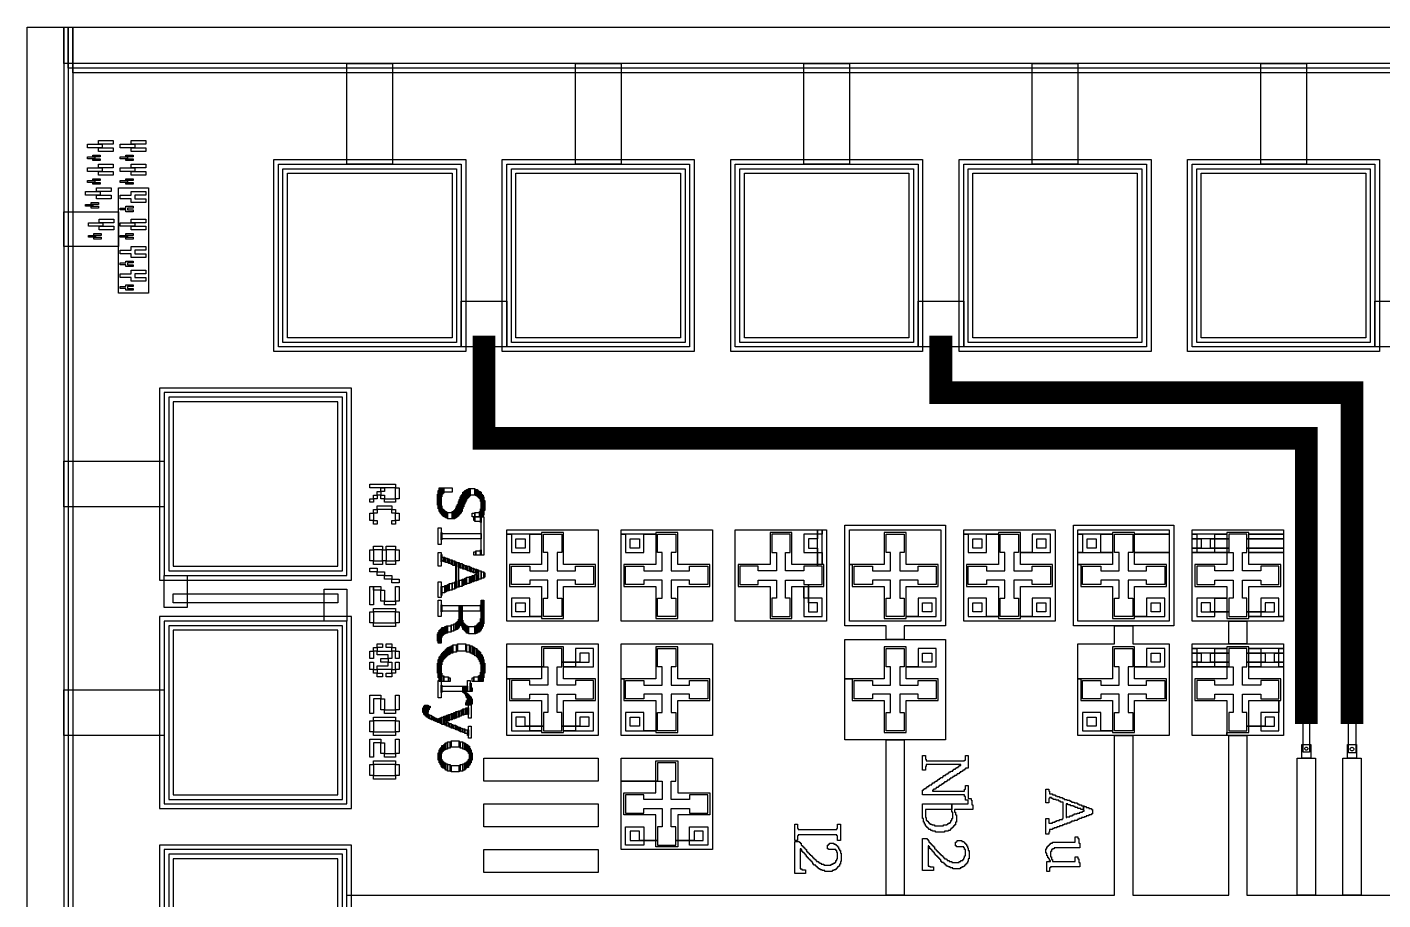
# Model space of a CAD drawing. Extents: x -87611 to 96139, y 77822 to 138139.
# Drawn here: x -55651 to -54168, y 128768 to 129723 of the extents above; entities that cross this region are included whole.
import ezdxf

# ---------------------------------------------------------------- set-up
doc = ezdxf.new("R2010")
doc.units = 0
doc.header["$MEASUREMENT"] = 0
doc.layers.get('0').update_dxf_attribs({"color": 6})
for name, color, linetype in [('L10D0 Abs', 4, 'Continuous'), ('L12D0 Etch', 190, 'Continuous'), ('L14D0 Au', 2, 'Continuous'), ('L16D0', 12, 'Continuous'), ('L17D0', 11, 'Continuous'), ('L18D0 SU8', 7, 'Continuous'), ('L1D0 Plug', 200, 'Continuous'), ('L20D0', 13, 'Continuous'), ('L3D0 Base', 3, 'Continuous'), ('L4D0 Cntr', 1, 'Continuous'), ('L50D0 SiO2', 52, 'Continuous'), ('L7D0 DE', 42, 'Continuous'), ('L8D0 Wire', 5, 'Continuous'), ('L9D0 Cont', 30, 'Continuous')]:
    doc.layers.add(name, color=color, linetype=linetype)

# ---------------------------------------------------------------- blocks, each defined once
blk = doc.blocks.new('COPYRT20')
at = {"layer": 'L8D0 Wire'}
for points in [[(8, 28), (8, 32), (16, 32), (16, 28)], [(20, 28), (20, 32), (28, 32), (28, 28)], [(56, 28), (56, 32), (72, 32), (72, 28)], [(84, 28), (84, 32), (96, 32), (96, 28)], [(104, 28), (104, 32), (120, 32), (120, 28)], [(132, 28), (132, 32), (144, 32), (144, 28)], [(0, 18), (0, 24), (4, 24), (4, 18)], [(4, 24), (4, 28), (8, 28), (8, 24)], [(8, 8), (8, 24), (16, 24), (16, 20), (12, 20), (12, 8)], [(16, 12), (16, 20), (20, 20), (20, 12)], [(24, 8), (24, 20), (20, 20), (20, 24), (28, 24), (28, 8)], [(28, 24), (28, 28), (32, 28), (32, 24)], [(32, 18), (32, 24), (36, 24), (36, 18)], [(60, 12), (60, 16), (72, 16), (72, 12)], [(72, 16), (72, 28), (76, 28), (76, 16)], [(80, 4), (80, 28), (84, 28), (84, 4)], [(96, 4), (96, 28), (100, 28), (100, 4)], [(108, 12), (108, 16), (120, 16), (120, 12)], [(120, 16), (120, 28), (124, 28), (124, 16)], [(128, 4), (128, 28), (132, 28), (132, 4)], [(144, 4), (144, 28), (148, 28), (148, 4)], [(0, 8), (0, 14), (4, 14), (4, 8)], [(4, 4), (4, 8), (8, 8), (8, 4)], [(8, 0), (8, 4), (16, 4), (16, 0)], [(20, 0), (20, 4), (28, 4), (28, 0)], [(28, 4), (28, 8), (32, 8), (32, 4)], [(32, 8), (32, 14), (36, 14), (36, 8)], [(56, 0), (56, 12), (60, 12), (60, 4), (76, 4), (76, 0)], [(84, 0), (84, 4), (96, 4), (96, 0)], [(104, 0), (104, 12), (108, 12), (108, 4), (124, 4), (124, 0)], [(132, 0), (132, 4), (144, 4), (144, 0)]]:
    blk.add_lwpolyline(points, close=True, dxfattribs=at)
blk = doc.blocks.new('_STARCRYOSM')
at = {"layer": 'L8D0 Wire'}
for points in [[(8, 45), (8, 46), (16, 46), (16, 45)], [(8, 44), (8, 45), (15, 45), (15, 44)], [(9, 46), (9, 47), (19, 47), (19, 46)], [(11, 47), (11, 48), (36, 48), (36, 47)], [(12, 48), (12, 49), (36, 49), (36, 48)], [(14, 49), (14, 50), (34, 50), (34, 49)], [(18, 50), (18, 51), (29, 51), (29, 50)], [(27, 46), (27, 47), (36, 47), (36, 46)], [(30, 45), (30, 46), (36, 46), (36, 45)], [(31, 40), (31, 45), (36, 45), (36, 40)], [(36, 47), (36, 50), (78, 50), (78, 47)], [(36, 46), (36, 47), (42, 47), (42, 46)], [(36, 40), (36, 46), (41, 46), (41, 40)], [(54, 4), (54, 47), (60, 47), (60, 4)], [(72, 46), (72, 47), (78, 47), (78, 46)], [(73, 41), (73, 46), (78, 46), (78, 41)], [(95, 44), (95, 47), (104, 47), (104, 44)], [(96, 47), (96, 50), (103, 50), (103, 47)], [(97, 50), (97, 51), (102, 51), (102, 50)], [(127, 49), (127, 50), (153, 50), (153, 49)], [(127, 48), (127, 49), (156, 49), (156, 48)], [(127, 47), (127, 48), (158, 48), (158, 47)], [(132, 46), (132, 47), (139, 47), (139, 46)], [(133, 26), (133, 46), (139, 46), (139, 26)], [(147, 46), (147, 47), (160, 47), (160, 46)], [(151, 45), (151, 46), (161, 46), (161, 45)], [(152, 44), (152, 45), (162, 45), (162, 44)], [(183, 44), (183, 45), (192, 45), (192, 44)], [(184, 45), (184, 46), (194, 46), (194, 45)], [(186, 46), (186, 47), (197, 47), (197, 46)], [(187, 47), (187, 48), (216, 48), (216, 47)], [(189, 48), (189, 49), (216, 49), (216, 48)], [(192, 49), (192, 50), (212, 50), (212, 49)], [(196, 50), (196, 51), (207, 51), (207, 50)], [(206, 46), (206, 47), (216, 47), (216, 46)], [(209, 45), (209, 46), (216, 46), (216, 45)], [(210, 44), (210, 45), (216, 45), (216, 44)], [(5, 35), (5, 40), (12, 40), (12, 35)], [(5, 34), (5, 35), (13, 35), (13, 34)], [(5, 33), (5, 34), (14, 34), (14, 33)], [(6, 41), (6, 43), (13, 43), (13, 41)], [(6, 40), (6, 41), (12, 41), (12, 40)], [(6, 32), (6, 33), (15, 33), (15, 32)], [(6, 31), (6, 32), (16, 32), (16, 31)], [(7, 43), (7, 44), (14, 44), (14, 43)], [(7, 30), (7, 31), (18, 31), (18, 30)], [(7, 29), (7, 30), (20, 30), (20, 29)], [(32, 37), (32, 40), (36, 40), (36, 37)], [(36, 39), (36, 40), (40, 40), (40, 39)], [(74, 39), (74, 41), (78, 41), (78, 39)], [(89, 30), (89, 31), (94, 31), (94, 30)], [(89, 28), (89, 30), (93, 30), (93, 28)], [(90, 32), (90, 34), (95, 34), (95, 32)], [(90, 31), (90, 32), (94, 32), (94, 31)], [(91, 35), (91, 36), (96, 36), (96, 35)], [(91, 34), (91, 35), (95, 35), (95, 34)], [(92, 38), (92, 39), (97, 39), (97, 38)], [(92, 36), (92, 38), (96, 38), (96, 36)], [(93, 41), (93, 42), (98, 42), (98, 41)], [(93, 39), (93, 41), (97, 41), (97, 39)], [(94, 42), (94, 44), (105, 44), (105, 42)], [(99, 40), (99, 42), (106, 42), (106, 40)], [(100, 39), (100, 40), (106, 40), (106, 39)], [(100, 37), (100, 39), (107, 39), (107, 37)], [(101, 36), (101, 37), (107, 37), (107, 36)], [(101, 34), (101, 36), (108, 36), (108, 34)], [(102, 31), (102, 34), (109, 34), (109, 31)], [(103, 29), (103, 31), (110, 31), (110, 29)], [(153, 43), (153, 44), (162, 44), (162, 43)], [(154, 42), (154, 43), (163, 43), (163, 42)], [(154, 29), (154, 30), (161, 30), (161, 29)], [(155, 41), (155, 42), (163, 42), (163, 41)], [(155, 40), (155, 41), (164, 41), (164, 40)], [(155, 31), (155, 32), (163, 32), (163, 31)], [(155, 30), (155, 31), (162, 31), (162, 30)], [(156, 33), (156, 40), (164, 40), (164, 33)], [(156, 32), (156, 33), (163, 33), (163, 32)], [(175, 21), (175, 30), (183, 30), (183, 21)], [(176, 31), (176, 34), (184, 34), (184, 31)], [(176, 30), (176, 31), (183, 31), (183, 30)], [(177, 35), (177, 37), (185, 37), (185, 35)], [(177, 34), (177, 35), (184, 35), (184, 34)], [(178, 37), (178, 39), (186, 39), (186, 37)], [(179, 39), (179, 40), (187, 40), (187, 39)], [(180, 40), (180, 42), (188, 42), (188, 40)], [(181, 42), (181, 43), (189, 43), (189, 42)], [(182, 43), (182, 44), (190, 44), (190, 43)], [(211, 39), (211, 44), (216, 44), (216, 39)], [(212, 37), (212, 39), (216, 39), (216, 37)], [(215, 32), (215, 35), (227, 35), (227, 32)], [(218, 35), (218, 36), (227, 36), (227, 35)], [(221, 30), (221, 32), (227, 32), (227, 30)], [(221, 29), (221, 30), (230, 30), (230, 29)], [(223, 36), (223, 37), (227, 37), (227, 36)], [(228, 30), (228, 31), (232, 31), (232, 30)], [(229, 31), (229, 32), (234, 32), (234, 31)], [(230, 32), (230, 33), (242, 33), (242, 32)], [(231, 33), (231, 34), (242, 34), (242, 33)], [(232, 34), (232, 35), (242, 35), (242, 34)], [(233, 35), (233, 36), (242, 36), (242, 35)], [(235, 36), (235, 37), (241, 37), (241, 36)], [(237, 31), (237, 32), (242, 32), (242, 31)], [(239, 30), (239, 31), (242, 31), (242, 30)], [(240, 33), (240, 36), (256, 36), (256, 33)], [(245, 32), (245, 33), (252, 33), (252, 32)], [(245, 31), (245, 32), (251, 32), (251, 31)], [(245, 30), (245, 31), (252, 31), (252, 30)], [(246, 28), (246, 30), (252, 30), (252, 28)], [(265, 33), (265, 36), (278, 36), (278, 33)], [(269, 32), (269, 33), (275, 33), (275, 32)], [(269, 29), (269, 32), (273, 32), (273, 29)], [(284, 29), (284, 30), (291, 30), (291, 29)], [(285, 31), (285, 32), (292, 32), (292, 31)], [(285, 30), (285, 31), (291, 31), (291, 30)], [(286, 32), (286, 33), (293, 33), (293, 32)], [(287, 33), (287, 34), (295, 34), (295, 33)], [(289, 34), (289, 35), (307, 35), (307, 34)], [(291, 35), (291, 36), (305, 36), (305, 35)], [(294, 36), (294, 37), (302, 37), (302, 36)], [(301, 33), (301, 34), (308, 34), (308, 33)], [(303, 32), (303, 33), (310, 33), (310, 32)], [(304, 31), (304, 32), (310, 32), (310, 31)], [(305, 30), (305, 31), (311, 31), (311, 30)], [(305, 29), (305, 30), (312, 30), (312, 29)], [(4, 6), (4, 15), (9, 15), (9, 6)], [(8, 28), (8, 29), (22, 29), (22, 28)], [(9, 27), (9, 28), (25, 28), (25, 27)], [(11, 26), (11, 27), (27, 27), (27, 26)], [(12, 25), (12, 26), (30, 26), (30, 25)], [(14, 24), (14, 25), (32, 25), (32, 24)], [(17, 23), (17, 24), (33, 24), (33, 23)], [(19, 22), (19, 23), (34, 23), (34, 22)], [(22, 21), (22, 22), (35, 22), (35, 21)], [(24, 20), (24, 21), (36, 21), (36, 20)], [(26, 19), (26, 20), (37, 20), (37, 19)], [(28, 18), (28, 19), (37, 19), (37, 18)], [(29, 17), (29, 18), (38, 18), (38, 17)], [(30, 15), (30, 17), (38, 17), (38, 15)], [(31, 10), (31, 15), (38, 15), (38, 10)], [(83, 14), (83, 15), (88, 15), (88, 14)], [(84, 16), (84, 18), (89, 18), (89, 16)], [(84, 15), (84, 16), (88, 16), (88, 15)], [(85, 19), (85, 20), (114, 20), (114, 19)], [(85, 18), (85, 19), (89, 19), (89, 18)], [(86, 22), (86, 23), (91, 23), (91, 22)], [(86, 20), (86, 22), (113, 22), (113, 20)], [(87, 24), (87, 26), (92, 26), (92, 24)], [(87, 23), (87, 24), (91, 24), (91, 23)], [(88, 27), (88, 28), (93, 28), (93, 27)], [(88, 26), (88, 27), (92, 27), (92, 26)], [(104, 28), (104, 29), (110, 29), (110, 28)], [(104, 26), (104, 28), (111, 28), (111, 26)], [(105, 23), (105, 26), (112, 26), (112, 23)], [(106, 22), (106, 23), (113, 23), (113, 22)], [(107, 18), (107, 19), (114, 19), (114, 18)], [(108, 15), (108, 18), (115, 18), (115, 15)], [(109, 12), (109, 15), (116, 15), (116, 12)], [(133, 25), (133, 26), (155, 26), (155, 25)], [(133, 24), (133, 25), (152, 25), (152, 24)], [(133, 23), (133, 24), (155, 24), (155, 23)], [(133, 4), (133, 23), (139, 23), (139, 4)], [(148, 22), (148, 23), (157, 23), (157, 22)], [(149, 26), (149, 27), (157, 27), (157, 26)], [(150, 21), (150, 22), (158, 22), (158, 21)], [(151, 20), (151, 21), (159, 21), (159, 20)], [(152, 27), (152, 28), (159, 28), (159, 27)], [(152, 19), (152, 20), (159, 20), (159, 19)], [(153, 28), (153, 29), (160, 29), (160, 28)], [(153, 17), (153, 19), (160, 19), (160, 17)], [(154, 14), (154, 17), (161, 17), (161, 14)], [(176, 20), (176, 21), (183, 21), (183, 20)], [(176, 16), (176, 20), (184, 20), (184, 16)], [(177, 14), (177, 16), (185, 16), (185, 14)], [(221, 28), (221, 29), (229, 29), (229, 28)], [(221, 27), (221, 28), (228, 28), (228, 27)], [(221, 4), (221, 27), (227, 27), (227, 4)], [(246, 27), (246, 28), (253, 28), (253, 27)], [(247, 25), (247, 27), (253, 27), (253, 25)], [(248, 23), (248, 25), (254, 25), (254, 23)], [(248, 22), (248, 23), (255, 23), (255, 22)], [(249, 20), (249, 22), (255, 22), (255, 20)], [(249, 19), (249, 20), (256, 20), (256, 19)], [(250, 18), (250, 19), (256, 19), (256, 18)], [(250, 17), (250, 18), (257, 18), (257, 17)], [(251, 15), (251, 17), (257, 17), (257, 15)], [(251, 14), (251, 15), (258, 15), (258, 14)], [(263, 14), (263, 16), (267, 16), (267, 14)], [(264, 17), (264, 19), (268, 19), (268, 17)], [(264, 16), (264, 17), (267, 17), (267, 16)], [(265, 19), (265, 21), (269, 21), (269, 19)], [(266, 22), (266, 24), (270, 24), (270, 22)], [(266, 21), (266, 22), (269, 22), (269, 21)], [(267, 24), (267, 26), (271, 26), (271, 24)], [(268, 27), (268, 29), (272, 29), (272, 27)], [(268, 26), (268, 27), (271, 27), (271, 26)], [(281, 14), (281, 23), (288, 23), (288, 14)], [(282, 24), (282, 27), (289, 27), (289, 24)], [(282, 23), (282, 24), (288, 24), (288, 23)], [(283, 27), (283, 29), (290, 29), (290, 27)], [(306, 27), (306, 29), (313, 29), (313, 27)], [(307, 24), (307, 27), (314, 27), (314, 24)], [(308, 23), (308, 24), (314, 24), (314, 23)], [(308, 14), (308, 23), (315, 23), (315, 14)], [(4, 5), (4, 6), (10, 6), (10, 5)], [(4, 4), (4, 5), (11, 5), (11, 4)], [(4, 3), (4, 4), (14, 4), (14, 3)], [(4, 2), (4, 3), (32, 3), (32, 2)], [(4, 1), (4, 2), (30, 2), (30, 1)], [(7, 0), (7, 1), (27, 1), (27, 0)], [(11, -1), (11, 0), (23, 0), (23, -1)], [(24, 3), (24, 4), (33, 4), (33, 3)], [(27, 4), (27, 5), (34, 5), (34, 4)], [(28, 5), (28, 6), (35, 6), (35, 5)], [(29, 6), (29, 7), (36, 7), (36, 6)], [(30, 8), (30, 9), (37, 9), (37, 8)], [(30, 7), (30, 8), (36, 8), (36, 7)], [(31, 9), (31, 10), (37, 10), (37, 9)], [(48, 0), (48, 3), (66, 3), (66, 0)], [(53, 3), (53, 4), (61, 4), (61, 3)], [(75, 0), (75, 3), (90, 3), (90, 0)], [(77, 3), (77, 4), (85, 4), (85, 3)], [(80, 6), (80, 7), (85, 7), (85, 6)], [(80, 4), (80, 6), (84, 6), (84, 4)], [(81, 8), (81, 10), (86, 10), (86, 8)], [(81, 7), (81, 8), (85, 8), (85, 7)], [(82, 11), (82, 12), (87, 12), (87, 11)], [(82, 10), (82, 11), (86, 11), (86, 10)], [(83, 12), (83, 14), (87, 14), (87, 12)], [(107, 0), (107, 3), (124, 3), (124, 0)], [(110, 10), (110, 12), (117, 12), (117, 10)], [(111, 9), (111, 10), (117, 10), (117, 9)], [(111, 7), (111, 9), (118, 9), (118, 7)], [(112, 4), (112, 7), (119, 7), (119, 4)], [(112, 3), (112, 4), (122, 4), (122, 3)], [(127, 0), (127, 3), (145, 3), (145, 0)], [(132, 3), (132, 4), (140, 4), (140, 3)], [(155, 10), (155, 14), (162, 14), (162, 10)], [(155, 9), (155, 10), (163, 10), (163, 9)], [(156, 8), (156, 9), (163, 9), (163, 8)], [(156, 7), (156, 8), (164, 8), (164, 7)], [(157, 6), (157, 7), (164, 7), (164, 6)], [(157, 5), (157, 6), (165, 6), (165, 5)], [(157, 4), (157, 5), (166, 5), (166, 4)], [(158, 3), (158, 4), (168, 4), (168, 3)], [(159, 2), (159, 3), (174, 3), (174, 2)], [(160, 1), (160, 2), (174, 2), (174, 1)], [(162, 0), (162, 1), (174, 1), (174, 0)], [(164, -1), (164, 0), (172, 0), (172, -1)], [(178, 13), (178, 14), (185, 14), (185, 13)], [(178, 12), (178, 13), (186, 13), (186, 12)], [(179, 10), (179, 12), (187, 12), (187, 10)], [(180, 9), (180, 10), (188, 10), (188, 9)], [(181, 8), (181, 9), (189, 9), (189, 8)], [(182, 7), (182, 8), (190, 8), (190, 7)], [(183, 6), (183, 7), (191, 7), (191, 6)], [(184, 5), (184, 6), (192, 6), (192, 5)], [(185, 4), (185, 5), (194, 5), (194, 4)], [(186, 3), (186, 4), (198, 4), (198, 3)], [(188, 2), (188, 3), (216, 3), (216, 2)], [(189, 1), (189, 2), (216, 2), (216, 1)], [(192, 0), (192, 1), (212, 1), (212, 0)], [(196, -1), (196, 0), (207, 0), (207, -1)], [(207, 3), (207, 4), (216, 4), (216, 3)], [(210, 4), (210, 6), (216, 6), (216, 4)], [(211, 6), (211, 11), (216, 11), (216, 6)], [(212, 11), (212, 13), (216, 13), (216, 11)], [(215, 0), (215, 3), (234, 3), (234, 0)], [(220, 3), (220, 4), (228, 4), (228, 3)], [(252, 12), (252, 14), (258, 14), (258, 12)], [(252, 11), (252, 12), (259, 12), (259, 11)], [(253, 10), (253, 11), (259, 11), (259, 10)], [(253, 9), (253, 10), (260, 10), (260, 9)], [(254, 7), (254, 9), (264, 9), (264, 7)], [(254, 6), (254, 7), (263, 7), (263, 6)], [(255, 4), (255, 6), (263, 6), (263, 4)], [(255, 3), (255, 4), (262, 4), (262, 3)], [(256, 2), (256, 3), (262, 3), (262, 2)], [(256, 1), (256, 2), (261, 2), (261, 1)], [(257, -1), (257, 1), (261, 1), (261, -1)], [(261, 9), (261, 11), (265, 11), (265, 9)], [(262, 12), (262, 14), (266, 14), (266, 12)], [(262, 11), (262, 12), (265, 12), (265, 11)], [(282, 13), (282, 14), (288, 14), (288, 13)], [(282, 10), (282, 13), (289, 13), (289, 10)], [(283, 8), (283, 10), (290, 10), (290, 8)], [(284, 7), (284, 8), (291, 8), (291, 7)], [(285, 6), (285, 7), (291, 7), (291, 6)], [(286, 5), (286, 6), (292, 6), (292, 5)], [(286, 4), (286, 5), (293, 5), (293, 4)], [(288, 3), (288, 4), (295, 4), (295, 3)], [(289, 2), (289, 3), (307, 3), (307, 2)], [(291, 1), (291, 2), (305, 2), (305, 1)], [(294, 0), (294, 1), (302, 1), (302, 0)], [(301, 3), (301, 4), (309, 4), (309, 3)], [(303, 4), (303, 5), (310, 5), (310, 4)], [(304, 5), (304, 6), (311, 6), (311, 5)], [(305, 7), (305, 8), (312, 8), (312, 7)], [(305, 6), (305, 7), (311, 7), (311, 6)], [(306, 8), (306, 10), (313, 10), (313, 8)], [(307, 10), (307, 13), (314, 13), (314, 10)], [(308, 13), (308, 14), (314, 14), (314, 13)], [(242, -12), (242, -11), (250, -11), (250, -12)], [(242, -13), (242, -12), (255, -12), (255, -13)], [(242, -14), (242, -13), (254, -13), (254, -14)], [(242, -15), (242, -14), (253, -14), (253, -15)], [(243, -10), (243, -9), (245, -9), (245, -10)], [(243, -11), (243, -10), (247, -10), (247, -11)], [(251, -12), (251, -11), (255, -11), (255, -12)], [(252, -11), (252, -10), (256, -10), (256, -11)], [(253, -10), (253, -8), (257, -8), (257, -10)], [(254, -8), (254, -6), (258, -6), (258, -8)], [(255, -5), (255, -4), (259, -4), (259, -5)], [(255, -6), (255, -5), (258, -5), (258, -6)], [(256, -3), (256, -2), (260, -2), (260, -3)], [(256, -4), (256, -3), (259, -3), (259, -4)], [(257, -2), (257, -1), (260, -1), (260, -2)], [(243, -16), (243, -15), (252, -15), (252, -16)], [(245, -17), (245, -16), (250, -16), (250, -17)]]:
    blk.add_lwpolyline(points, close=True, dxfattribs=at)
blk = doc.blocks.new('TUNE')
at = {"layer": 'L10D0 Abs'}
for points in [[(60, 39), (60, 55), (64, 55), (64, 39)], [(68, 39), (68, 55), (72, 55), (72, 39)], [(64, 27), (64, 43), (68, 43), (68, 27)], [(76, 33), (76, 41), (78, 41), (78, 33)], [(78, 27), (78, 35), (80, 35), (80, 27)], [(80, 33), (80, 41), (82, 41), (82, 33)]]:
    blk.add_lwpolyline(points, close=True, dxfattribs=at)
at = {"layer": 'L12D0 Etch'}
for points in [[(-26, 38), (-26, 54), (-22, 54), (-22, 38)], [(-18, 38), (-18, 54), (-14, 54), (-14, 38)], [(-22, 26), (-22, 42), (-18, 42), (-18, 26)], [(-10, 32), (-10, 40), (-8, 40), (-8, 32)], [(-8, 26), (-8, 34), (-6, 34), (-6, 26)], [(-6, 32), (-6, 40), (-4, 40), (-4, 32)]]:
    blk.add_lwpolyline(points, close=True, dxfattribs=at)
at = {"layer": 'L14D0 Au'}
for points in [[(120, 62), (120, 74), (116, 74), (116, 90), (120, 90), (120, 78), (124, 78), (124, 90), (128, 90), (128, 74), (124, 74), (124, 62)], [(134, 62), (134, 68), (132, 68), (132, 76), (134, 76), (134, 70), (136, 70), (136, 76), (138, 76), (138, 68), (136, 68), (136, 62)]]:
    blk.add_lwpolyline(points, close=True, dxfattribs=at)
at = {"layer": 'L18D0 SU8'}
for points in [[(0, 38), (0, 54), (4, 54), (4, 38)], [(8, 38), (8, 54), (12, 54), (12, 38)], [(4, 26), (4, 42), (8, 42), (8, 26)], [(16, 32), (16, 40), (18, 40), (18, 32)], [(18, 26), (18, 34), (20, 34), (20, 26)], [(20, 32), (20, 40), (22, 40), (22, 32)]]:
    blk.add_lwpolyline(points, close=True, dxfattribs=at)
at = {"layer": 'L1D0 Plug'}
for points in [[(-26, 74), (-26, 90), (-22, 90), (-22, 74)], [(-18, 74), (-18, 90), (-14, 90), (-14, 74)], [(-22, 62), (-22, 78), (-18, 78), (-18, 62)], [(-10, 68), (-10, 76), (-8, 76), (-8, 68)], [(-6, 68), (-6, 76), (-4, 76), (-4, 68)], [(-8, 62), (-8, 70), (-6, 70), (-6, 62)]]:
    blk.add_lwpolyline(points, close=True, dxfattribs=at)
at = {"layer": 'L3D0 Base'}
for points in [[(0, 74), (0, 90), (4, 90), (4, 74)], [(8, 74), (8, 90), (12, 90), (12, 74)], [(26, 60), (26, 93), (141, 93), (141, 60)], [(4, 62), (4, 78), (8, 78), (8, 62)], [(16, 68), (16, 76), (18, 76), (18, 68)], [(20, 68), (20, 76), (22, 76), (22, 68)], [(18, 62), (18, 70), (20, 70), (20, 62)], [(52, 0), (52, 60), (90, 60), (90, 0)]]:
    blk.add_lwpolyline(points, close=True, dxfattribs=at)
at = {"layer": 'L4D0 Cntr'}
for points in [[(34, 62), (34, 74), (30, 74), (30, 90), (34, 90), (34, 78), (38, 78), (38, 90), (42, 90), (42, 74), (38, 74), (38, 62)], [(48, 62), (48, 68), (46, 68), (46, 76), (48, 76), (48, 70), (50, 70), (50, 76), (52, 76), (52, 68), (50, 68), (50, 62)]]:
    blk.add_lwpolyline(points, close=True, dxfattribs=at)
at = {"layer": 'L7D0 DE'}
for points in [[(26, 36), (26, 52), (30, 52), (30, 36)], [(34, 36), (34, 52), (38, 52), (38, 36)], [(30, 24), (30, 40), (34, 40), (34, 24)], [(42, 30), (42, 38), (44, 38), (44, 30)], [(44, 24), (44, 32), (46, 32), (46, 24)], [(46, 30), (46, 38), (48, 38), (48, 30)]]:
    blk.add_lwpolyline(points, close=True, dxfattribs=at)
at = {"layer": 'L8D0 Wire'}
for points in [[(94, 62), (94, 74), (90, 74), (90, 90), (94, 90), (94, 78), (98, 78), (98, 90), (102, 90), (102, 74), (98, 74), (98, 62)], [(108, 62), (108, 68), (106, 68), (106, 76), (108, 76), (108, 70), (110, 70), (110, 76), (112, 76), (112, 68), (110, 68), (110, 62)]]:
    blk.add_lwpolyline(points, close=True, dxfattribs=at)
at = {"layer": 'L9D0 Cont'}
for points in [[(60, 74), (60, 90), (64, 90), (64, 74)], [(68, 74), (68, 90), (72, 90), (72, 74)], [(64, 62), (64, 78), (68, 78), (68, 62)], [(76, 68), (76, 76), (78, 76), (78, 68)], [(80, 68), (80, 76), (82, 76), (82, 68)], [(78, 62), (78, 70), (80, 70), (80, 62)]]:
    blk.add_lwpolyline(points, close=True, dxfattribs=at)
blk = doc.blocks.new('PAD200S')
at = {"layer": 'L14D0 Au'}
blk.add_lwpolyline([(10, 10), (10, 190), (190, 190), (190, 10)], close=True, dxfattribs=at)
at = {"layer": 'L3D0 Base'}
blk.add_lwpolyline([(0, 0), (0, 200), (200, 200), (200, 0)], close=True, dxfattribs=at)
at = {"layer": 'L4D0 Cntr'}
blk.add_lwpolyline([(5, 5), (5, 195), (195, 195), (195, 5)], close=True, dxfattribs=at)
at = {"layer": 'L8D0 Wire'}
blk.add_lwpolyline([(-5, -5), (-5, 205), (205, 205), (205, -5)], close=True, dxfattribs=at)
blk = doc.blocks.new('SIG0820')
at = {"layer": 'L8D0 Wire'}
for points in [[(-66, 28), (-66, 32), (-54, 32), (-54, 28)], [(-38, 28), (-38, 32), (-30, 32), (-30, 28)], [(2, 28), (2, 32), (14, 32), (14, 28)], [(34, 24), (34, 32), (38, 32), (38, 24)], [(42, 28), (42, 32), (58, 32), (58, 28)], [(70, 28), (70, 32), (82, 32), (82, 28)], [(-70, 0), (-70, 28), (-66, 28), (-66, 0)], [(-66, 12), (-66, 16), (-62, 16), (-62, 12)], [(-58, 12), (-58, 16), (-54, 16), (-54, 12)], [(-54, 16), (-54, 28), (-50, 28), (-50, 16)], [(-46, 8), (-46, 24), (-42, 24), (-42, 8)], [(-42, 24), (-42, 28), (-38, 28), (-38, 24)], [(-30, 24), (-30, 28), (-26, 28), (-26, 24)], [(-2, 18), (-2, 28), (2, 28), (2, 18)], [(2, 14), (2, 18), (14, 18), (14, 14)], [(14, 18), (14, 28), (18, 28), (18, 18)], [(26, 8), (26, 16), (30, 16), (30, 8)], [(30, 16), (30, 24), (34, 24), (34, 16)], [(46, 12), (46, 16), (58, 16), (58, 12)], [(58, 16), (58, 28), (62, 28), (62, 16)], [(66, 4), (66, 28), (70, 28), (70, 4)], [(82, 4), (82, 28), (86, 28), (86, 4)], [(-62, 8), (-62, 12), (-58, 12), (-58, 8)], [(-58, 4), (-58, 8), (-54, 8), (-54, 4)], [(-54, 0), (-54, 4), (-50, 4), (-50, 0)], [(-42, 4), (-42, 8), (-38, 8), (-38, 4)], [(-38, 0), (-38, 4), (-30, 4), (-30, 0)], [(-30, 4), (-30, 8), (-26, 8), (-26, 4)], [(-2, 4), (-2, 14), (2, 14), (2, 4)], [(2, 0), (2, 4), (14, 4), (14, 0)], [(14, 4), (14, 14), (18, 14), (18, 4)], [(22, 0), (22, 8), (26, 8), (26, 0)], [(42, 4), (42, 12), (46, 12), (46, 4)], [(42, 0), (42, 4), (62, 4), (62, 0)], [(70, 0), (70, 4), (82, 4), (82, 0)]]:
    blk.add_lwpolyline(points, close=True, dxfattribs=at)
blk = doc.blocks.new('STJALIGN')
at = {"layer": 'L10D0 Abs'}
for points in [[(665, 130), (665, 150), (670, 150), (670, 170), (650, 170), (650, 165), (630, 165), (630, 185), (650, 185), (650, 180), (670, 180), (670, 200), (665, 200), (665, 220), (685, 220), (685, 200), (680, 200), (680, 180), (700, 180), (700, 185), (720, 185), (720, 165), (700, 165), (700, 170), (680, 170), (680, 150), (685, 150), (685, 130)], [(635, 205), (635, 215), (645, 215), (645, 205)], [(705, 135), (705, 145), (715, 145), (715, 135)], [(665, 5), (665, 25), (670, 25), (670, 45), (650, 45), (650, 40), (630, 40), (630, 60), (650, 60), (650, 55), (670, 55), (670, 75), (665, 75), (665, 95), (685, 95), (685, 75), (680, 75), (680, 55), (700, 55), (700, 60), (720, 60), (720, 40), (700, 40), (700, 45), (680, 45), (680, 25), (685, 25), (685, 5)], [(705, 80), (705, 90), (715, 90), (715, 80)], [(635, 10), (635, 20), (645, 20), (645, 10)]]:
    blk.add_lwpolyline(points, close=True, dxfattribs=at)
at = {"layer": 'L12D0 Etch'}
for points in [[(750, 90), (750, 100), (850, 100), (850, 90), (810, 90), (810, 95), (790, 95), (790, 90)], [(750, 80), (750, 90), (760, 90), (760, 80)], [(770, 80), (770, 90), (790, 90), (790, 80)], [(810, 80), (810, 90), (830, 90), (830, 80)], [(840, 80), (840, 90), (850, 90), (850, 80)], [(750, 0), (750, 75), (795, 75), (795, 55), (775, 55), (775, 60), (755, 60), (755, 40), (775, 40), (775, 45), (795, 45), (795, 25), (790, 25), (790, 5), (810, 5), (810, 10), (840, 10), (840, 20), (830, 20), (830, 10), (810, 10), (810, 25), (805, 25), (805, 45), (825, 45), (825, 40), (845, 40), (845, 60), (825, 60), (825, 55), (805, 55), (805, 75), (810, 75), (810, 80), (850, 80), (850, 0)], [(750, 75), (750, 80), (790, 80), (790, 75)]]:
    blk.add_lwpolyline(points, close=True, dxfattribs=at)
at = {"layer": 'L14D0 Au'}
for points in [[(540, 130), (540, 150), (545, 150), (545, 170), (525, 170), (525, 165), (505, 165), (505, 185), (525, 185), (525, 180), (545, 180), (545, 200), (540, 200), (540, 220), (560, 220), (560, 200), (555, 200), (555, 180), (575, 180), (575, 185), (595, 185), (595, 165), (575, 165), (575, 170), (555, 170), (555, 150), (560, 150), (560, 130)], [(510, 205), (510, 215), (520, 215), (520, 205)], [(580, 205), (580, 215), (590, 215), (590, 205)], [(510, 135), (510, 145), (520, 145), (520, 135)], [(580, 135), (580, 145), (590, 145), (590, 135)]]:
    blk.add_lwpolyline(points, close=True, dxfattribs=at)
at = {"layer": 'L16D0'}
blk.add_lwpolyline([(125, -125), (125, -50), (170, -50), (170, -70), (150, -70), (150, -65), (130, -65), (130, -85), (150, -85), (150, -80), (170, -80), (170, -100), (165, -100), (165, -115), (145, -115), (145, -105), (135, -105), (135, -115), (165, -115), (165, -120), (185, -120), (185, -115), (215, -115), (215, -105), (205, -105), (205, -115), (185, -115), (185, -100), (180, -100), (180, -80), (200, -80), (200, -85), (220, -85), (220, -65), (200, -65), (200, -70), (180, -70), (180, -50), (185, -50), (185, -30), (165, -30), (165, -50), (125, -50), (125, -25), (225, -25), (225, -125)], close=True, dxfattribs=at)
at = {"layer": 'L17D0'}
blk.add_lwpolyline([(0, 0), (0, 62), (3, 62), (3, 38), (38, 38), (38, 5), (25, 5), (25, 25), (5, 25), (5, 5), (38, 5), (38, 3), (62, 3), (62, 5), (95, 5), (95, 25), (75, 25), (75, 5), (62, 5), (62, 38), (97, 38), (97, 62), (62, 62), (62, 75), (95, 75), (95, 95), (75, 95), (75, 75), (62, 75), (62, 97), (38, 97), (38, 62), (0, 62), (0, 100), (100, 100), (100, 0)], close=True, dxfattribs=at)
at = {"layer": 'L18D0 SU8'}
for points in [[(750, 215), (750, 225), (850, 225), (850, 215), (810, 215), (810, 220), (790, 220), (790, 215)], [(750, 205), (750, 215), (760, 215), (760, 205)], [(770, 205), (770, 215), (790, 215), (790, 205)], [(810, 205), (810, 215), (850, 215), (850, 205)], [(750, 125), (750, 200), (795, 200), (795, 180), (775, 180), (775, 185), (755, 185), (755, 165), (775, 165), (775, 170), (795, 170), (795, 150), (790, 150), (790, 135), (770, 135), (770, 145), (760, 145), (760, 135), (790, 135), (790, 130), (810, 130), (810, 135), (840, 135), (840, 145), (830, 145), (830, 135), (810, 135), (810, 150), (805, 150), (805, 170), (825, 170), (825, 165), (845, 165), (845, 185), (825, 185), (825, 180), (805, 180), (805, 200), (810, 200), (810, 205), (850, 205), (850, 125)], [(750, 200), (750, 205), (790, 205), (790, 200)]]:
    blk.add_lwpolyline(points, close=True, dxfattribs=at)
at = {"layer": 'L1D0 Plug'}
blk.add_lwpolyline([(0, 125), (0, 220), (5, 220), (5, 200), (25, 200), (25, 220), (38, 220), (38, 187), (3, 187), (3, 163), (38, 163), (38, 130), (25, 130), (25, 150), (5, 150), (5, 130), (38, 130), (38, 128), (62, 128), (62, 163), (97, 163), (97, 187), (62, 187), (62, 222), (38, 222), (38, 220), (0, 220), (0, 225), (100, 225), (100, 125)], close=True, dxfattribs=at)
at = {"layer": 'L20D0'}
for points in [[(163, -122), (163, -87), (128, -87), (128, -63), (163, -63), (163, -28), (187, -28), (187, -63), (222, -63), (222, -87), (187, -87), (187, -122)], [(130, -120), (130, -100), (150, -100), (150, -120)], [(200, -120), (200, -100), (220, -100), (220, -120)]]:
    blk.add_lwpolyline(points, close=True, dxfattribs=at)
at = {"layer": 'L3D0 Base'}
for points in [[(125, 125), (125, 220), (130, 220), (130, 200), (150, 200), (150, 220), (163, 220), (163, 187), (128, 187), (128, 163), (163, 163), (163, 128), (187, 128), (187, 163), (222, 163), (222, 187), (187, 187), (187, 222), (163, 222), (163, 220), (125, 220), (125, 225), (225, 225), (225, 125)], [(250, 125), (250, 225), (345, 225), (345, 220), (325, 220), (325, 200), (345, 200), (345, 187), (312, 187), (312, 222), (288, 222), (288, 187), (253, 187), (253, 163), (288, 163), (288, 128), (312, 128), (312, 163), (325, 163), (325, 130), (345, 130), (345, 150), (325, 150), (325, 163), (347, 163), (347, 187), (345, 187), (345, 225), (350, 225), (350, 125)], [(415, 105), (415, 120), (370, 120), (370, 230), (480, 230), (480, 120), (435, 120), (435, 105)], [(620, 120), (620, 230), (730, 230), (730, 120)], [(750, 220), (750, 225), (850, 225), (850, 220), (812, 220), (812, 222), (788, 222), (788, 220)], [(40, 130), (40, 150), (45, 150), (45, 170), (25, 170), (25, 165), (5, 165), (5, 185), (25, 185), (25, 180), (45, 180), (45, 200), (40, 200), (40, 220), (60, 220), (60, 200), (55, 200), (55, 180), (75, 180), (75, 185), (95, 185), (95, 165), (75, 165), (75, 170), (55, 170), (55, 150), (60, 150), (60, 130)], [(10, 205), (10, 215), (20, 215), (20, 205)], [(750, 200), (750, 220), (755, 220), (755, 200)], [(775, 200), (775, 220), (788, 220), (788, 200)], [(812, 200), (812, 220), (850, 220), (850, 200)], [(750, 125), (750, 200), (788, 200), (788, 187), (753, 187), (753, 163), (788, 163), (788, 150), (755, 150), (755, 130), (775, 130), (775, 150), (788, 150), (788, 128), (812, 128), (812, 130), (850, 130), (850, 125)], [(812, 130), (812, 163), (847, 163), (847, 187), (812, 187), (812, 200), (850, 200), (850, 130), (845, 130), (845, 150), (825, 150), (825, 130)], [(10, 135), (10, 145), (20, 145), (20, 135)], [(625, 0), (625, 62), (628, 62), (628, 38), (663, 38), (663, 5), (650, 5), (650, 25), (630, 25), (630, 5), (663, 5), (663, 3), (687, 3), (687, 38), (722, 38), (722, 62), (687, 62), (687, 75), (720, 75), (720, 95), (700, 95), (700, 75), (687, 75), (687, 97), (663, 97), (663, 62), (625, 62), (625, 100), (665, 100), (665, 120), (685, 120), (685, 100), (725, 100), (725, 0)], [(790, 100), (790, 125), (810, 125), (810, 100)], [(370, -5), (370, 62), (378, 62), (378, 38), (413, 38), (413, 3), (437, 3), (437, 38), (472, 38), (472, 62), (437, 62), (437, 75), (470, 75), (470, 95), (450, 95), (450, 75), (437, 75), (437, 97), (413, 97), (413, 62), (370, 62), (370, 105), (480, 105), (480, -5)], [(165, 5), (165, 25), (170, 25), (170, 45), (150, 45), (150, 40), (130, 40), (130, 60), (150, 60), (150, 55), (170, 55), (170, 75), (165, 75), (165, 95), (185, 95), (185, 75), (180, 75), (180, 55), (200, 55), (200, 60), (220, 60), (220, 40), (200, 40), (200, 45), (180, 45), (180, 25), (185, 25), (185, 5)], [(750, 95), (750, 100), (850, 100), (850, 95), (812, 95), (812, 97), (788, 97), (788, 95)], [(750, 75), (750, 95), (755, 95), (755, 75)], [(775, 75), (775, 95), (788, 95), (788, 75)], [(812, 75), (812, 95), (825, 95), (825, 75)], [(845, 75), (845, 95), (850, 95), (850, 75)], [(750, 0), (750, 75), (788, 75), (788, 62), (753, 62), (753, 38), (788, 38), (788, 0)], [(788, 0), (788, 3), (812, 3), (812, 38), (845, 38), (845, 25), (825, 25), (825, 5), (845, 5), (845, 38), (847, 38), (847, 62), (812, 62), (812, 75), (850, 75), (850, 0)], [(135, 10), (135, 20), (145, 20), (145, 10)]]:
    blk.add_lwpolyline(points, close=True, dxfattribs=at)
at = {"layer": 'L4D0 Cntr'}
for points in [[(375, 125), (375, 187), (378, 187), (378, 163), (413, 163), (413, 128), (437, 128), (437, 130), (470, 130), (470, 150), (450, 150), (450, 130), (437, 130), (437, 163), (472, 163), (472, 187), (437, 187), (437, 222), (413, 222), (413, 187), (375, 187), (375, 225), (475, 225), (475, 125)], [(625, 220), (625, 225), (725, 225), (725, 220), (687, 220), (687, 222), (663, 222), (663, 220)], [(165, 130), (165, 150), (170, 150), (170, 170), (150, 170), (150, 165), (130, 165), (130, 185), (150, 185), (150, 180), (170, 180), (170, 200), (165, 200), (165, 220), (185, 220), (185, 200), (180, 200), (180, 180), (200, 180), (200, 185), (220, 185), (220, 165), (200, 165), (200, 170), (180, 170), (180, 150), (185, 150), (185, 130)], [(135, 205), (135, 215), (145, 215), (145, 205)], [(625, 200), (625, 220), (630, 220), (630, 200)], [(650, 200), (650, 220), (663, 220), (663, 200)], [(687, 200), (687, 220), (725, 220), (725, 200)], [(625, 125), (625, 187), (628, 187), (628, 163), (663, 163), (663, 128), (687, 128), (687, 130), (720, 130), (720, 150), (700, 150), (700, 130), (687, 130), (687, 163), (722, 163), (722, 187), (687, 187), (687, 200), (725, 200), (725, 125)], [(625, 187), (625, 200), (663, 200), (663, 187)], [(125, 0), (125, 62), (128, 62), (128, 38), (163, 38), (163, 5), (150, 5), (150, 25), (130, 25), (130, 5), (163, 5), (163, 3), (187, 3), (187, 38), (222, 38), (222, 62), (187, 62), (187, 97), (163, 97), (163, 62), (125, 62), (125, 100), (225, 100), (225, 0)]]:
    blk.add_lwpolyline(points, close=True, dxfattribs=at)
at = {"layer": 'L50D0 SiO2'}
for points in [[(415, 5), (415, 25), (420, 25), (420, 45), (400, 45), (400, 40), (380, 40), (380, 60), (400, 60), (400, 55), (420, 55), (420, 75), (415, 75), (415, 95), (435, 95), (435, 75), (430, 75), (430, 55), (450, 55), (450, 60), (470, 60), (470, 40), (450, 40), (450, 45), (430, 45), (430, 25), (435, 25), (435, 5)], [(455, 80), (455, 90), (465, 90), (465, 80)]]:
    blk.add_lwpolyline(points, close=True, dxfattribs=at)
at = {"layer": 'L7D0 DE'}
blk.add_lwpolyline([(0, 0), (0, 75), (45, 75), (45, 55), (25, 55), (25, 60), (5, 60), (5, 40), (25, 40), (25, 45), (45, 45), (45, 25), (40, 25), (40, 10), (20, 10), (20, 20), (10, 20), (10, 10), (40, 10), (40, 5), (60, 5), (60, 10), (90, 10), (90, 20), (80, 20), (80, 10), (60, 10), (60, 25), (55, 25), (55, 45), (75, 45), (75, 40), (95, 40), (95, 60), (75, 60), (75, 55), (55, 55), (55, 75), (60, 75), (60, 80), (90, 80), (90, 90), (80, 90), (80, 80), (60, 80), (60, 95), (40, 95), (40, 75), (0, 75), (0, 100), (100, 100), (100, 0)], close=True, dxfattribs=at)
at = {"layer": 'L8D0 Wire'}
for points in [[(500, 125), (500, 220), (505, 220), (505, 200), (525, 200), (525, 220), (538, 220), (538, 187), (503, 187), (503, 163), (538, 163), (538, 130), (525, 130), (525, 150), (505, 150), (505, 130), (538, 130), (538, 128), (562, 128), (562, 130), (595, 130), (595, 150), (575, 150), (575, 130), (562, 130), (562, 163), (597, 163), (597, 187), (562, 187), (562, 200), (595, 200), (595, 220), (575, 220), (575, 200), (562, 200), (562, 222), (538, 222), (538, 220), (500, 220), (500, 225), (600, 225), (600, 125)], [(415, 130), (415, 150), (420, 150), (420, 170), (400, 170), (400, 165), (380, 165), (380, 185), (400, 185), (400, 180), (420, 180), (420, 200), (415, 200), (415, 220), (435, 220), (435, 200), (430, 200), (430, 180), (450, 180), (450, 185), (470, 185), (470, 165), (450, 165), (450, 170), (430, 170), (430, 150), (435, 150), (435, 130)], [(455, 135), (455, 145), (465, 145), (465, 135)]]:
    blk.add_lwpolyline(points, close=True, dxfattribs=at)
at = {"layer": 'L9D0 Cont'}
blk.add_lwpolyline([(250, 125), (250, 225), (340, 225), (340, 215), (330, 215), (330, 205), (340, 205), (340, 185), (325, 185), (325, 180), (305, 180), (305, 200), (310, 200), (310, 220), (290, 220), (290, 200), (295, 200), (295, 180), (275, 180), (275, 185), (255, 185), (255, 165), (275, 165), (275, 170), (295, 170), (295, 150), (290, 150), (290, 130), (310, 130), (310, 150), (305, 150), (305, 170), (325, 170), (325, 165), (330, 165), (330, 135), (340, 135), (340, 145), (330, 145), (330, 165), (345, 165), (345, 185), (340, 185), (340, 225), (350, 225), (350, 125)], close=True, dxfattribs=at)
blk = doc.blocks.new('STJTESTV2')
at = {"layer": 'L12D0 Etch'}
for points in [[(0, 50), (0, 3000), (50, 3000), (50, 50)], [(0, 0), (0, 50), (1950, 50), (1950, 0)]]:
    blk.add_lwpolyline(points, close=True, dxfattribs=at)
at = {"layer": 'L14D0 Au'}
for points in [[(834, 1115), (834, 1118), (836, 1118), (836, 1119), (839, 1119), (839, 1122), (840, 1122), (840, 1125), (841, 1125), (841, 1127), (842, 1127), (842, 1130), (843, 1130), (843, 1133), (844, 1133), (844, 1135), (845, 1135), (845, 1138), (846, 1138), (846, 1141), (847, 1141), (847, 1143), (848, 1143), (848, 1146), (849, 1146), (849, 1149), (850, 1149), (850, 1151), (851, 1151), (851, 1154), (852, 1154), (852, 1156), (856, 1156), (856, 1153), (855, 1153), (855, 1150), (854, 1150), (854, 1147), (853, 1147), (853, 1145), (852, 1145), (852, 1142), (851, 1142), (851, 1139), (850, 1139), (850, 1137), (865, 1137), (865, 1138), (864, 1138), (864, 1141), (863, 1141), (863, 1144), (862, 1144), (862, 1146), (861, 1146), (861, 1149), (860, 1149), (860, 1152), (859, 1152), (859, 1155), (858, 1155), (858, 1157), (857, 1157), (857, 1156), (852, 1156), (852, 1157), (853, 1157), (853, 1159), (854, 1159), (854, 1162), (855, 1162), (855, 1165), (856, 1165), (856, 1166), (861, 1166), (861, 1165), (862, 1165), (862, 1162), (863, 1162), (863, 1159), (864, 1159), (864, 1157), (865, 1157), (865, 1154), (866, 1154), (866, 1151), (867, 1151), (867, 1149), (868, 1149), (868, 1146), (869, 1146), (869, 1143), (870, 1143), (870, 1141), (871, 1141), (871, 1138), (872, 1138), (872, 1135), (873, 1135), (873, 1133), (874, 1133), (874, 1130), (875, 1130), (875, 1127), (876, 1127), (876, 1124), (877, 1124), (877, 1122), (878, 1122), (878, 1119), (881, 1119), (881, 1118), (883, 1118), (883, 1115), (866, 1115), (866, 1118), (871, 1118), (871, 1122), (870, 1122), (870, 1125), (869, 1125), (869, 1127), (868, 1127), (868, 1130), (867, 1130), (867, 1133), (866, 1133), (866, 1134), (848, 1134), (848, 1131), (847, 1131), (847, 1129), (846, 1129), (846, 1126), (845, 1126), (845, 1123), (844, 1123), (844, 1121), (843, 1121), (843, 1119), (844, 1119), (844, 1118), (849, 1118), (849, 1115)], [(899, 1115), (899, 1116), (897, 1116), (897, 1117), (896, 1117), (896, 1118), (895, 1118), (895, 1119), (894, 1119), (894, 1120), (893, 1120), (893, 1122), (892, 1122), (892, 1147), (886, 1147), (886, 1150), (888, 1150), (888, 1151), (893, 1151), (893, 1152), (898, 1152), (898, 1124), (899, 1124), (899, 1122), (900, 1122), (900, 1121), (902, 1121), (902, 1120), (908, 1120), (908, 1121), (911, 1121), (911, 1122), (913, 1122), (913, 1147), (908, 1147), (908, 1150), (910, 1150), (910, 1151), (914, 1151), (914, 1152), (919, 1152), (919, 1120), (920, 1120), (920, 1119), (924, 1119), (924, 1116), (913, 1116), (913, 1120), (912, 1120), (912, 1119), (910, 1119), (910, 1118), (909, 1118), (909, 1117), (907, 1117), (907, 1116), (904, 1116), (904, 1115)]]:
    blk.add_lwpolyline(points, close=True, dxfattribs=at)
at = {"layer": 'L1D0 Plug'}
for points in [[(800, 500), (800, 625), (825, 625), (825, 500)], [(850, 500), (850, 625), (875, 625), (875, 500)], [(900, 500), (900, 625), (925, 625), (925, 500)]]:
    blk.add_lwpolyline(points, close=True, dxfattribs=at)
at = {"layer": 'L3D0 Base'}
for points in [[(0, 40), (0, 3000), (40, 3000), (40, 40)], [(950, 350), (950, 1190), (775, 1190), (775, 1210), (950, 1210), (950, 1315), (775, 1315), (775, 1335), (950, 1335), (950, 1610), (1050, 1610), (1050, 785), (1210, 785), (1210, 640), (1050, 640), (1050, 350)], [(785, 1445), (785, 1455), (800, 1455), (800, 1445)], [(800, 1440), (800, 1460), (950, 1460), (950, 1440)], [(800, 1390), (800, 1410), (950, 1410), (950, 1390)], [(40, 1350), (40, 1400), (150, 1400), (150, 1350)], [(785, 1395), (785, 1405), (800, 1405), (800, 1395)], [(40, 1100), (40, 1150), (150, 1150), (150, 1100)], [(780, 940), (780, 960), (950, 960), (950, 940)], [(40, 850), (40, 900), (150, 900), (150, 850)], [(40, 600), (40, 650), (150, 650), (150, 600)], [(40, 350), (40, 400), (150, 400), (150, 350)], [(615, 325), (615, 350), (650, 350), (650, 325)], [(620, 160), (620, 340), (630, 340), (630, 160)], [(600, 150), (600, 175), (635, 175), (635, 150)], [(475, 40), (475, 150), (525, 150), (525, 40)], [(725, 40), (725, 150), (775, 150), (775, 40)], [(0, 0), (0, 40), (1960, 40), (1960, 0)]]:
    blk.add_lwpolyline(points, close=True, dxfattribs=at)
at = {"layer": 'L4D0 Cntr'}
for points in [[(0, 45), (0, 3000), (45, 3000), (45, 45)], [(790, 1448), (789.39, 1448.1), (788.83, 1448.39), (788.39, 1448.83), (788.1, 1449.39), (788, 1450), (788.1, 1450.61), (788.39, 1451.17), (788.83, 1451.61), (789.39, 1451.9), (790, 1452), (790.61, 1451.9), (791.17, 1451.61), (791.61, 1451.17), (791.9, 1450.61), (792, 1450), (791.9, 1449.39), (791.61, 1448.83), (791.17, 1448.39), (790.61, 1448.1)], [(789.5, 1398.25), (788.96, 1398.34), (788.48, 1398.59), (788.09, 1398.98), (787.84, 1399.46), (787.75, 1400), (787.84, 1400.54), (788.09, 1401.02), (788.48, 1401.41), (788.96, 1401.66), (789.5, 1401.75), (790.04, 1401.66), (790.52, 1401.41), (790.91, 1401.02), (791.16, 1400.54), (791.25, 1400), (791.16, 1399.46), (790.91, 1398.98), (790.52, 1398.59), (790.04, 1398.34)], [(0, 0), (0, 45), (1955, 45), (1955, 0)]]:
    blk.add_lwpolyline(points, close=True, dxfattribs=at)
at = {"layer": 'L7D0 DE'}
blk.add_lwpolyline([(0, 0), (0, 40), (1960, 40), (1960, 2960), (40, 2960), (40, 40), (0, 40), (0, 3000), (2000, 3000), (2000, 0)], close=True, dxfattribs=at)
at = {"layer": 'L8D0 Wire'}
for points in [[(300, 1475), (300, 1525), (350, 1525), (350, 1475)], [(750, 1446), (750, 1454), (794, 1454), (794, 1446)], [(750, 1396.5), (750, 1403.5), (793.5, 1403.5), (793.5, 1396.5)], [(300, 975), (300, 1025), (350, 1025), (350, 975)], [(797, 980), (797, 983), (801, 983), (801, 984), (803, 984), (803, 1026), (802, 1026), (802, 1027), (797, 1027), (797, 1030), (811, 1030), (811, 1027), (812, 1027), (812, 1026), (813, 1026), (813, 1024), (814, 1024), (814, 1023), (815, 1023), (815, 1021), (816, 1021), (816, 1020), (817, 1020), (817, 1018), (818, 1018), (818, 1017), (819, 1017), (819, 1015), (820, 1015), (820, 1013), (821, 1013), (821, 1012), (822, 1012), (822, 1010), (823, 1010), (823, 1009), (824, 1009), (824, 1007), (825, 1007), (825, 1006), (826, 1006), (826, 1004), (827, 1004), (827, 1003), (828, 1003), (828, 1001), (829, 1001), (829, 1000), (830, 1000), (830, 998), (831, 998), (831, 997), (832, 997), (832, 995), (833, 995), (833, 994), (834, 994), (834, 992), (835, 992), (835, 991), (836, 991), (836, 1026), (834, 1026), (834, 1027), (830, 1027), (830, 1030), (844, 1030), (844, 1033), (846, 1033), (846, 1034), (851, 1034), (851, 1035), (856, 1035), (856, 1015), (859, 1015), (859, 1016), (862, 1016), (862, 1017), (870, 1017), (870, 1016), (873, 1016), (873, 1015), (874, 1015), (874, 1014), (875, 1014), (875, 1013), (876, 1013), (876, 1012), (877, 1012), (877, 1011), (878, 1011), (878, 1010), (879, 1010), (879, 1008), (880, 1008), (880, 1004), (881, 1004), (881, 994), (880, 994), (880, 991), (879, 991), (879, 989), (878, 989), (878, 987), (877, 987), (877, 986), (876, 986), (876, 985), (875, 985), (875, 984), (874, 984), (874, 983), (872, 983), (872, 982), (870, 982), (870, 981), (866, 981), (866, 980), (850, 980), (850, 1012), (856, 1012), (856, 983), (865, 983), (865, 984), (868, 984), (868, 985), (869, 985), (869, 986), (870, 986), (870, 987), (871, 987), (871, 988), (872, 988), (872, 990), (873, 990), (873, 993), (874, 993), (874, 1003), (873, 1003), (873, 1007), (872, 1007), (872, 1008), (871, 1008), (871, 1010), (870, 1010), (870, 1011), (868, 1011), (868, 1012), (866, 1012), (866, 1013), (859, 1013), (859, 1012), (850, 1012), (850, 1030), (846, 1030), (846, 1027), (842, 1027), (842, 1026), (840, 1026), (840, 980), (835, 980), (835, 981), (834, 981), (834, 982), (833, 982), (833, 984), (832, 984), (832, 985), (831, 985), (831, 987), (830, 987), (830, 988), (829, 988), (829, 990), (828, 990), (828, 991), (827, 991), (827, 993), (826, 993), (826, 994), (825, 994), (825, 996), (824, 996), (824, 997), (823, 997), (823, 999), (822, 999), (822, 1000), (821, 1000), (821, 1002), (820, 1002), (820, 1003), (819, 1003), (819, 1005), (818, 1005), (818, 1006), (817, 1006), (817, 1008), (816, 1008), (816, 1009), (815, 1009), (815, 1011), (814, 1011), (814, 1013), (813, 1013), (813, 1014), (812, 1014), (812, 1016), (811, 1016), (811, 1017), (810, 1017), (810, 1019), (809, 1019), (809, 1020), (808, 1020), (808, 1022), (807, 1022), (807, 984), (809, 984), (809, 983), (813, 983), (813, 980)], [(888, 980), (888, 985), (889, 985), (889, 986), (890, 986), (890, 987), (892, 987), (892, 988), (893, 988), (893, 989), (894, 989), (894, 990), (895, 990), (895, 991), (896, 991), (896, 992), (897, 992), (897, 993), (899, 993), (899, 994), (900, 994), (900, 995), (901, 995), (901, 996), (902, 996), (902, 997), (903, 997), (903, 998), (904, 998), (904, 999), (905, 999), (905, 1000), (906, 1000), (906, 1001), (907, 1001), (907, 1002), (908, 1002), (908, 1003), (909, 1003), (909, 1004), (910, 1004), (910, 1006), (911, 1006), (911, 1007), (912, 1007), (912, 1009), (913, 1009), (913, 1012), (914, 1012), (914, 1020), (913, 1020), (913, 1022), (912, 1022), (912, 1024), (911, 1024), (911, 1025), (909, 1025), (909, 1026), (907, 1026), (907, 1027), (900, 1027), (900, 1026), (898, 1026), (898, 1025), (897, 1025), (897, 1017), (896, 1017), (896, 1016), (892, 1016), (892, 1017), (891, 1017), (891, 1018), (890, 1018), (890, 1023), (891, 1023), (891, 1025), (892, 1025), (892, 1026), (893, 1026), (893, 1027), (894, 1027), (894, 1028), (896, 1028), (896, 1029), (898, 1029), (898, 1030), (901, 1030), (901, 1031), (910, 1031), (910, 1030), (913, 1030), (913, 1029), (915, 1029), (915, 1028), (916, 1028), (916, 1027), (917, 1027), (917, 1026), (918, 1026), (918, 1025), (919, 1025), (919, 1023), (920, 1023), (920, 1021), (921, 1021), (921, 1013), (920, 1013), (920, 1010), (919, 1010), (919, 1008), (918, 1008), (918, 1006), (917, 1006), (917, 1005), (916, 1005), (916, 1004), (915, 1004), (915, 1003), (914, 1003), (914, 1001), (913, 1001), (913, 1000), (911, 1000), (911, 999), (910, 999), (910, 998), (909, 998), (909, 997), (908, 997), (908, 996), (907, 996), (907, 995), (906, 995), (906, 994), (905, 994), (905, 993), (903, 993), (903, 992), (902, 992), (902, 991), (901, 991), (901, 990), (900, 990), (900, 989), (899, 989), (899, 988), (897, 988), (897, 987), (896, 987), (896, 986), (918, 986), (918, 988), (919, 988), (919, 992), (923, 992), (923, 980)], [(300, 475), (300, 525), (350, 525), (350, 475)]]:
    blk.add_lwpolyline(points, close=True, dxfattribs=at)
at = {"layer": 'L8D0 Wire', "const_width": 25}
for points in [[(337.5, 1000), (400, 1000), (400, 1450), (762.5, 1450)], [(337.5, 500), (450, 500), (450, 1400), (762.5, 1400)]]:
    blk.add_lwpolyline(points, dxfattribs=at)
at = {"layer": 'L9D0 Cont'}
for points in [[(891, 840), (891, 845), (892, 845), (892, 846), (893, 846), (893, 847), (895, 847), (895, 848), (896, 848), (896, 849), (897, 849), (897, 850), (898, 850), (898, 851), (899, 851), (899, 852), (900, 852), (900, 853), (902, 853), (902, 854), (903, 854), (903, 855), (904, 855), (904, 856), (905, 856), (905, 857), (906, 857), (906, 858), (907, 858), (907, 859), (908, 859), (908, 860), (909, 860), (909, 861), (910, 861), (910, 862), (911, 862), (911, 863), (912, 863), (912, 864), (913, 864), (913, 866), (914, 866), (914, 867), (915, 867), (915, 869), (916, 869), (916, 872), (917, 872), (917, 880), (916, 880), (916, 882), (915, 882), (915, 884), (914, 884), (914, 885), (912, 885), (912, 886), (910, 886), (910, 887), (903, 887), (903, 886), (901, 886), (901, 885), (900, 885), (900, 877), (899, 877), (899, 876), (895, 876), (895, 877), (894, 877), (894, 878), (893, 878), (893, 883), (894, 883), (894, 885), (895, 885), (895, 886), (896, 886), (896, 887), (897, 887), (897, 888), (899, 888), (899, 889), (901, 889), (901, 890), (904, 890), (904, 891), (913, 891), (913, 890), (916, 890), (916, 889), (918, 889), (918, 888), (919, 888), (919, 887), (920, 887), (920, 886), (921, 886), (921, 885), (922, 885), (922, 883), (923, 883), (923, 881), (924, 881), (924, 873), (923, 873), (923, 870), (922, 870), (922, 868), (921, 868), (921, 866), (920, 866), (920, 865), (919, 865), (919, 864), (918, 864), (918, 863), (917, 863), (917, 861), (916, 861), (916, 860), (914, 860), (914, 859), (913, 859), (913, 858), (912, 858), (912, 857), (911, 857), (911, 856), (910, 856), (910, 855), (909, 855), (909, 854), (908, 854), (908, 853), (906, 853), (906, 852), (905, 852), (905, 851), (904, 851), (904, 850), (903, 850), (903, 849), (902, 849), (902, 848), (900, 848), (900, 847), (899, 847), (899, 846), (921, 846), (921, 848), (922, 848), (922, 852), (926, 852), (926, 840)], [(872, 840), (872, 843), (877, 843), (877, 844), (878, 844), (878, 886), (877, 886), (877, 887), (872, 887), (872, 890), (890, 890), (890, 887), (885, 887), (885, 886), (884, 886), (884, 844), (885, 844), (885, 843), (890, 843), (890, 840)]]:
    blk.add_lwpolyline(points, close=True, dxfattribs=at)
for name, p in [('PAD200S', (150, 1275)), ('PAD200S', (150, 1025)), ('PAD200S', (150, 775)), ('PAD200S', (150, 525)), ('_STARCRYOSM', (500, 450)), ('PAD200S', (150, 275)), ('SIG0820', (570, 375)), ('COPYRT20', (675, 375)), ('TUNE', (150, 40))]:
    blk.add_blockref(name, p)
at = {"rotation": 90}
blk.add_blockref('STJALIGN', (775, 525), dxfattribs=at)
at = {"yscale": -1, "rotation": 180}
for p in [(600, 150), (850, 150), (1100, 150)]:
    blk.add_blockref('PAD200S', p, dxfattribs=at)

msp = doc.modelspace()

# ---------------------------------------------------------------- block references
at = {"rotation": 270}
msp.add_blockref('STJTESTV2', (-55651.4, 129723), dxfattribs=at)

doc.saveas('drawing.dxf')
